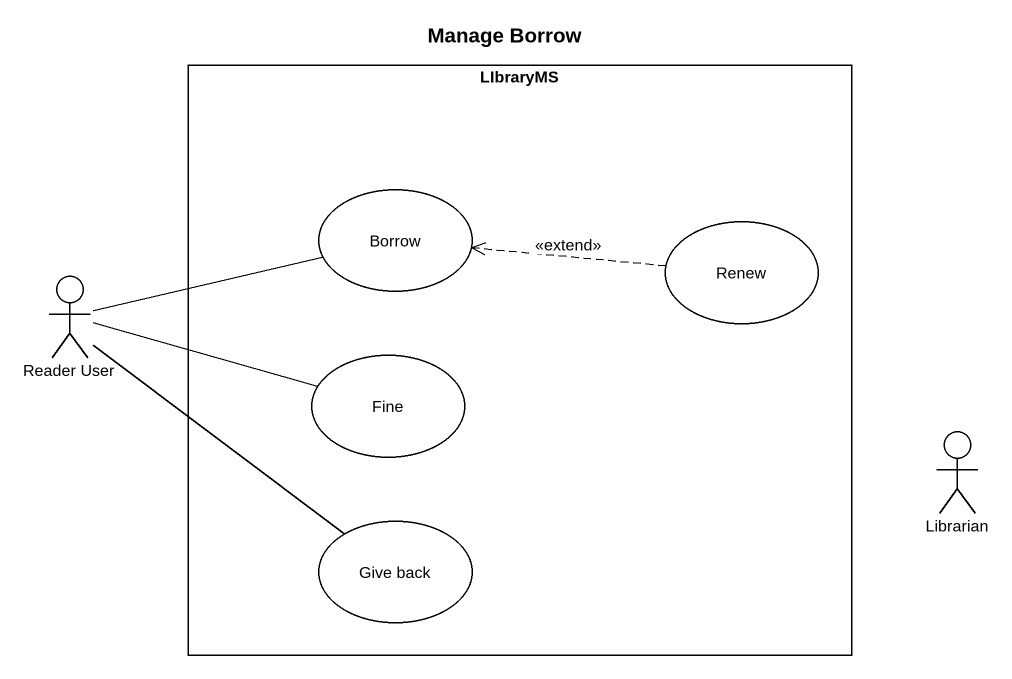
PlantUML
@startuml
title Manage Borrow
rectangle LIbraryMS {
  usecase Borrow
  usecase Renew
  usecase Fine
  usecase "Give back" as Give_back
}
actor "Reader User" as Reader_User
actor Librarian
Reader_User -right- Borrow
Reader_User -right- Fine
Reader_User -- Give_back
Renew .left.> Borrow : <<extend>>
@enduml
